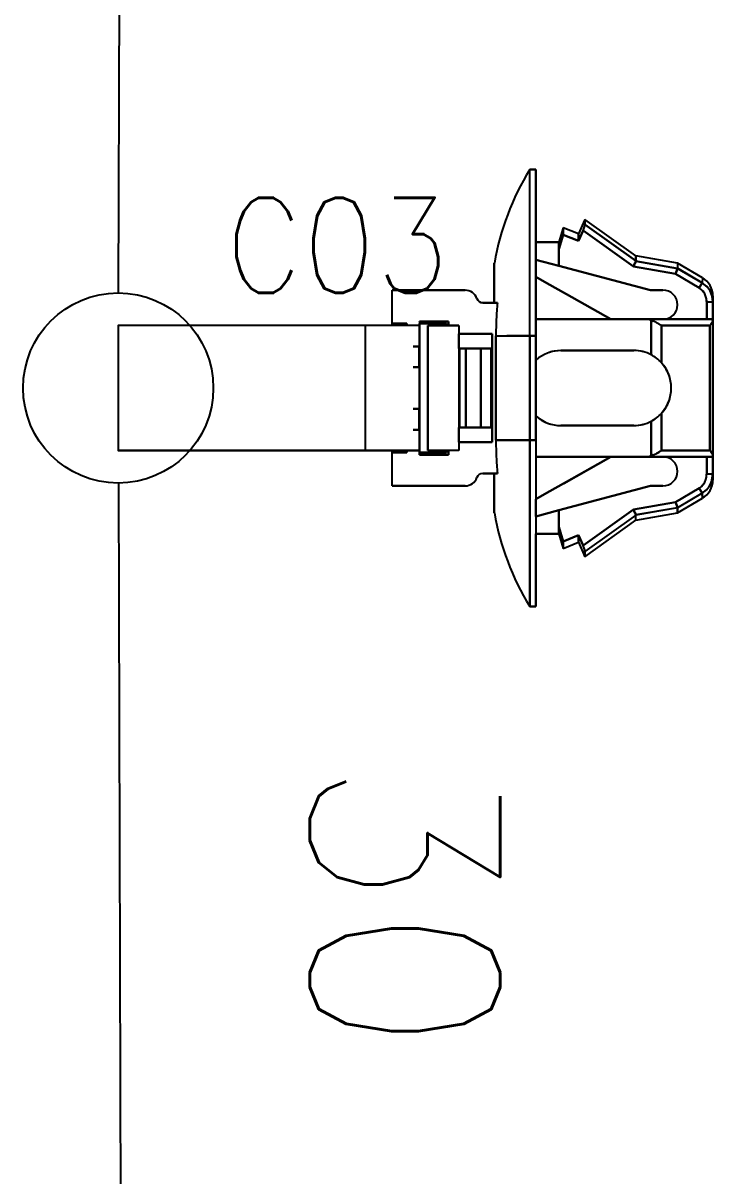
# Model space of a CAD drawing. Header units: inches. Extents: x 47316 to 59086, y 3141 to 11743.
# Drawn here: x 51630.06 to 51648.2, y 8675.67 to 8705.98 of the extents above; entities that cross this region are included whole.
import ezdxf

# ---------------------------------------------------------------- set-up
doc = ezdxf.new("R2010")
doc.units = ezdxf.units.IN
doc.header["$MEASUREMENT"] = 0
doc.styles.get("Standard").update_dxf_attribs({"font": ''})
doc.styles.get('Standard').set_extended_font_data('SimSun')
doc.linetypes.add('_VH_FOAM_COVERING_2', pattern='A,0.0001,[31,VeSys.shx,S=0.1,R=0,X=0,Y=0],-0.4,[31,VeSys.shx,S=0.1,R=180,X=0,Y=0],-0.0001', length=0.4002)
doc.linetypes.add('_VH_OTCON', pattern='A,0.0001,[7,VeSys.shx,S=0.1,R=0,X=0,Y=0],-0.4,[7,VeSys.shx,S=0.1,R=0,X=0,Y=0],-0.4,["X",Standard,S=1,R=0,X=-0.5,Y=-0.5],-0.0001,[7,VeSys.shx,S=0.1,R=0,X=0,Y=0],-0.4', length=1.2002)

msp = doc.modelspace()

# ---------------------------------------------------------------- linework, layer by layer
at = {"color": 0, "linetype": '_VH_FOAM_COVERING_2', "lineweight": -2, "ltscale": 5}
msp.add_line((51632.57, 8698.883), (51632.659, 8726.51), dxfattribs=at)
at = {"color": 7, "ltscale": 0.2}
for p, q in [((51643.38, 8697.751), (51643.38, 8702.129)), ((51643.38, 8697.751), (51643.38, 8702.129)), ((51643.544, 8697.751), (51643.544, 8702.129)), ((51643.544, 8702.129), (51643.544, 8697.751)), ((51643.38, 8690.636), (51643.38, 8695.014)), ((51643.38, 8695.014), (51643.38, 8690.636)), ((51643.544, 8695.014), (51643.544, 8690.636)), ((51643.544, 8695.014), (51643.544, 8690.636))]:
    msp.add_line(p, q, dxfattribs=at)
at = {"color": 7, "ltscale": 0.0075}
for p, q in [((51643.38, 8702.129), (51643.544, 8702.129)), ((51643.544, 8702.129), (51643.38, 8702.129)), ((51648.032, 8698.647), (51648.196, 8698.647)), ((51648.032, 8698.647), (51648.196, 8698.647)), ((51648.196, 8698.189), (51648.032, 8698.189)), ((51643.38, 8697.751), (51643.544, 8697.751)), ((51643.544, 8697.751), (51643.38, 8697.751)), ((51640.479, 8697.477), (51640.315, 8697.477)), ((51640.315, 8697.477), (51640.479, 8697.477)), ((51640.315, 8696.93), (51640.479, 8696.93)), ((51640.479, 8696.93), (51640.315, 8696.93)), ((51640.479, 8695.835), (51640.315, 8695.835)), ((51640.315, 8695.835), (51640.479, 8695.835)), ((51640.315, 8695.288), (51640.479, 8695.288)), ((51640.479, 8695.288), (51640.315, 8695.288)), ((51643.544, 8695.014), (51643.38, 8695.014)), ((51643.38, 8695.014), (51643.544, 8695.014)), ((51648.196, 8694.118), (51648.032, 8694.118)), ((51648.196, 8694.118), (51648.032, 8694.118)), ((51643.38, 8690.636), (51643.544, 8690.636)), ((51643.544, 8690.636), (51643.38, 8690.636))]:
    msp.add_line(p, q, dxfattribs=at)
at = {"color": 7, "ltscale": 0.087396}
for p, q in [((51643.544, 8702.129), (51643.544, 8700.216)), ((51643.544, 8690.636), (51643.544, 8692.549)), ((51643.544, 8690.636), (51643.544, 8692.549))]:
    msp.add_line(p, q, dxfattribs=at)
at = {"color": 7, "ltscale": 0.0875}
for p, q in [((51643.544, 8700.214), (51643.544, 8702.129)), ((51646.116, 8697.368), (51644.201, 8697.368)), ((51644.201, 8697.368), (51646.116, 8697.368)), ((51644.201, 8695.397), (51646.116, 8695.397)), ((51646.116, 8695.397), (51644.201, 8695.397)), ((51646.116, 8695.397), (51644.201, 8695.397))]:
    msp.add_line(p, q, dxfattribs=at)
at = {"color": 7, "ltscale": 0.019}
msp.add_line((51644.83, 8700.815), (51644.666, 8700.433), dxfattribs=at)
at = {"color": 7, "ltscale": 4.3e-05}
msp.add_line((51644.83, 8700.815), (51644.83, 8700.814), dxfattribs=at)
at = {"color": 7, "ltscale": 0.075271}
for p, q in [((51646.171, 8699.858), (51644.83, 8700.815)), ((51644.83, 8700.68), (51646.171, 8699.723)), ((51646.171, 8699.723), (51644.83, 8700.68)), ((51646.171, 8693.043), (51644.83, 8692.085)), ((51644.83, 8691.95), (51646.171, 8692.908))]:
    msp.add_line(p, q, dxfattribs=at)
at = {"color": 7, "ltscale": 4.9e-05}
msp.add_line((51644.83, 8700.815), (51644.83, 8700.814), dxfattribs=at)
at = {"color": 7, "ltscale": 0.000903}
msp.add_line((51644.83, 8700.814), (51644.83, 8700.795), dxfattribs=at)
at = {"color": 7, "ltscale": 0.000916}
msp.add_line((51644.83, 8700.814), (51644.83, 8700.794), dxfattribs=at)
at = {"color": 7, "ltscale": 0.005222}
msp.add_line((51644.83, 8700.795), (51644.83, 8700.68), dxfattribs=at)
at = {"color": 7, "ltscale": 0.005249}
msp.add_line((51644.83, 8700.794), (51644.83, 8700.679), dxfattribs=at)
at = {"color": 7, "ltscale": 0.018183}
msp.add_line((51644.255, 8700.596), (51644.146, 8700.214), dxfattribs=at)
at = {"color": 7, "ltscale": 0.018199}
for p, q in [((51644.146, 8700.029), (51644.255, 8700.412)), ((51644.255, 8700.412), (51644.146, 8700.029)), ((51644.146, 8692.736), (51644.255, 8692.353)), ((51644.255, 8692.353), (51644.146, 8692.736))]:
    msp.add_line(p, q, dxfattribs=at)
at = {"color": 7, "ltscale": 0.008429}
for p, q in [((51644.255, 8700.412), (51644.255, 8700.596)), ((51644.666, 8692.518), (51644.666, 8692.333))]:
    msp.add_line(p, q, dxfattribs=at)
at = {"color": 7, "ltscale": 0.020195}
for p, q in [((51644.666, 8700.432), (51644.255, 8700.596)), ((51644.255, 8700.412), (51644.666, 8700.248)), ((51644.666, 8700.248), (51644.255, 8700.412)), ((51644.255, 8692.353), (51644.666, 8692.518)), ((51644.666, 8692.518), (51644.255, 8692.353)), ((51644.255, 8692.169), (51644.666, 8692.333))]:
    msp.add_line(p, q, dxfattribs=at)
at = {"color": 7, "ltscale": 0.008438}
msp.add_line((51644.255, 8700.596), (51644.255, 8700.412), dxfattribs=at)
at = {"color": 7, "ltscale": 0.002185}
msp.add_line((51644.255, 8700.506), (51644.255, 8700.554), dxfattribs=at)
at = {"color": 7, "ltscale": 0.013619}
for p, q in [((51644.666, 8700.248), (51644.783, 8700.522)), ((51644.783, 8700.522), (51644.666, 8700.248)), ((51644.666, 8692.518), (51644.783, 8692.243)), ((51644.783, 8692.243), (51644.666, 8692.518))]:
    msp.add_line(p, q, dxfattribs=at)
at = {"color": 7, "ltscale": 0.0009}
msp.add_line((51644.666, 8700.413), (51644.666, 8700.433), dxfattribs=at)
at = {"color": 7, "ltscale": 0.000912}
for p, q in [((51644.666, 8700.432), (51644.666, 8700.412)), ((51644.255, 8692.189), (51644.255, 8692.169))]:
    msp.add_line(p, q, dxfattribs=at)
at = {"color": 7, "ltscale": 0.002856}
msp.add_line((51644.666, 8700.425), (51644.666, 8700.363), dxfattribs=at)
at = {"color": 7, "ltscale": 0.002869}
msp.add_line((51644.666, 8700.362), (51644.666, 8700.425), dxfattribs=at)
at = {"color": 7, "ltscale": 0.002832}
msp.add_line((51644.666, 8700.351), (51644.666, 8700.413), dxfattribs=at)
at = {"color": 7, "ltscale": 0.00282}
for p, q in [((51644.666, 8700.412), (51644.666, 8700.35)), ((51644.255, 8692.251), (51644.255, 8692.189))]:
    msp.add_line(p, q, dxfattribs=at)
at = {"color": 7, "ltscale": 0.074459}
for p, q in [((51644.783, 8700.522), (51646.11, 8699.574)), ((51646.11, 8699.574), (51644.783, 8700.522)), ((51644.783, 8692.243), (51646.11, 8693.191)), ((51646.11, 8693.191), (51644.783, 8692.243))]:
    msp.add_line(p, q, dxfattribs=at)
at = {"color": 7, "ltscale": 0.027499}
for p, q in [((51644.146, 8700.214), (51643.544, 8700.214)), ((51643.544, 8700.214), (51644.146, 8700.214)), ((51644.146, 8692.552), (51643.544, 8692.552)), ((51643.544, 8692.552), (51644.146, 8692.552))]:
    msp.add_line(p, q, dxfattribs=at)
at = {"color": 7, "ltscale": 0.000342}
for p, q in [((51644.146, 8700.206), (51644.146, 8700.214)), ((51644.146, 8692.552), (51644.146, 8692.559))]:
    msp.add_line(p, q, dxfattribs=at)
at = {"color": 7, "ltscale": 0.006641}
msp.add_line((51644.146, 8700.214), (51644.146, 8700.068), dxfattribs=at)
at = {"color": 7, "ltscale": 0.002142}
msp.add_line((51644.146, 8700.167), (51644.146, 8700.214), dxfattribs=at)
at = {"color": 7, "ltscale": 0.00033}
for p, q in [((51644.146, 8700.214), (51644.146, 8700.206)), ((51644.146, 8692.559), (51644.146, 8692.552)), ((51644.666, 8692.333), (51644.666, 8692.34))]:
    msp.add_line(p, q, dxfattribs=at)
at = {"color": 7, "ltscale": 0.002136}
msp.add_line((51644.146, 8700.214), (51644.146, 8700.167), dxfattribs=at)
at = {"color": 7, "ltscale": 0.001825}
msp.add_line((51644.146, 8700.206), (51644.146, 8700.166), dxfattribs=at)
at = {"color": 7, "ltscale": 0.003674}
for p, q in [((51644.146, 8700.126), (51644.146, 8700.206)), ((51644.146, 8692.559), (51644.146, 8692.639))]:
    msp.add_line(p, q, dxfattribs=at)
at = {"color": 7, "ltscale": 0.006299}
msp.add_line((51644.146, 8700.029), (51644.146, 8700.167), dxfattribs=at)
at = {"color": 7, "ltscale": 0.006305}
msp.add_line((51644.146, 8700.167), (51644.146, 8700.029), dxfattribs=at)
at = {"color": 7, "ltscale": 0.00329}
msp.add_line((51644.146, 8700.054), (51644.146, 8700.126), dxfattribs=at)
at = {"color": 7, "ltscale": 0.004715}
msp.add_line((51644.666, 8700.248), (51644.666, 8700.351), dxfattribs=at)
at = {"color": 7, "ltscale": 0.004687}
msp.add_line((51644.666, 8700.35), (51644.666, 8700.248), dxfattribs=at)
at = {"color": 7, "ltscale": 0.019785}
for p, q in [((51644.146, 8699.596), (51644.146, 8700.029)), ((51644.146, 8700.029), (51644.146, 8699.596)), ((51644.146, 8693.169), (51644.146, 8692.736)), ((51644.146, 8692.736), (51644.146, 8693.169))]:
    msp.add_line(p, q, dxfattribs=at)
at = {"color": 7, "ltscale": 0.006168}
for p, q in [((51646.171, 8699.723), (51646.171, 8699.858)), ((51646.171, 8699.858), (51646.171, 8699.723))]:
    msp.add_line(p, q, dxfattribs=at)
at = {"color": 7, "ltscale": 0.05076}
for p, q in [((51647.266, 8699.666), (51646.171, 8699.858)), ((51646.171, 8692.908), (51647.266, 8693.099))]:
    msp.add_line(p, q, dxfattribs=at)
at = {"color": 7, "ltscale": 0.047501}
for p, q in [((51642.449, 8699.666), (51642.449, 8698.626)), ((51642.449, 8698.626), (51642.449, 8699.666)), ((51642.449, 8694.139), (51642.449, 8693.099)), ((51642.449, 8693.099), (51642.449, 8694.139))]:
    msp.add_line(p, q, dxfattribs=at)
at = {"color": 7, "ltscale": 0.028456}
for p, q in [((51644.146, 8699.596), (51643.544, 8699.756)), ((51643.544, 8699.756), (51644.146, 8699.596)), ((51644.146, 8693.169), (51643.544, 8693.009)), ((51643.544, 8693.009), (51644.146, 8693.169))]:
    msp.add_line(p, q, dxfattribs=at)
at = {"color": 7, "ltscale": 0.020602}
for p, q in [((51643.544, 8699.756), (51643.544, 8699.305)), ((51643.544, 8693.009), (51643.544, 8693.46)), ((51643.544, 8693.009), (51643.544, 8693.46))]:
    msp.add_line(p, q, dxfattribs=at)
at = {"color": 7, "ltscale": 0.020749}
msp.add_line((51643.544, 8699.302), (51643.544, 8699.756), dxfattribs=at)
at = {"color": 7, "ltscale": 0.11383}
for p, q in [((51646.554, 8698.955), (51644.146, 8699.596)), ((51644.146, 8699.596), (51646.554, 8698.955)), ((51646.554, 8693.81), (51644.146, 8693.169)), ((51644.146, 8693.169), (51646.554, 8693.81))]:
    msp.add_line(p, q, dxfattribs=at)
at = {"color": 7, "ltscale": 0.004321}
for p, q in [((51646.146, 8699.662), (51646.11, 8699.574)), ((51646.11, 8699.574), (51646.146, 8699.662)), ((51646.11, 8693.191), (51646.146, 8693.104)), ((51646.146, 8693.104), (51646.11, 8693.191))]:
    msp.add_line(p, q, dxfattribs=at)
at = {"color": 7, "ltscale": 0.051095}
for p, q in [((51646.11, 8699.574), (51647.212, 8699.381)), ((51647.212, 8699.381), (51646.11, 8699.574)), ((51646.11, 8693.191), (51647.212, 8693.384)), ((51647.212, 8693.384), (51646.11, 8693.191))]:
    msp.add_line(p, q, dxfattribs=at)
at = {"color": 7, "ltscale": 0.000205}
for p, q in [((51646.148, 8699.666), (51646.146, 8699.662)), ((51646.146, 8699.662), (51646.148, 8699.666)), ((51646.146, 8693.104), (51646.148, 8693.1)), ((51646.148, 8693.1), (51646.146, 8693.104))]:
    msp.add_line(p, q, dxfattribs=at)
at = {"color": 7, "ltscale": 0.002621}
for p, q in [((51646.17, 8699.719), (51646.148, 8699.666)), ((51646.148, 8699.666), (51646.17, 8699.719)), ((51646.148, 8693.1), (51646.17, 8693.047)), ((51646.17, 8693.047), (51646.148, 8693.1))]:
    msp.add_line(p, q, dxfattribs=at)
at = {"color": 7, "ltscale": 0.050773}
for p, q in [((51646.17, 8699.719), (51647.265, 8699.527)), ((51647.265, 8699.527), (51646.17, 8699.719)), ((51647.265, 8693.238), (51646.17, 8693.047))]:
    msp.add_line(p, q, dxfattribs=at)
at = {"color": 7, "ltscale": 0.004276}
for p, q in [((51647.244, 8699.469), (51647.212, 8699.381)), ((51647.212, 8699.381), (51647.244, 8699.469)), ((51647.244, 8693.296), (51647.212, 8693.384)), ((51647.212, 8693.384), (51647.244, 8693.296))]:
    msp.add_line(p, q, dxfattribs=at)
at = {"color": 7, "ltscale": 0.002806}
for p, q in [((51647.265, 8699.527), (51647.244, 8699.469)), ((51647.244, 8693.296), (51647.265, 8693.238))]:
    msp.add_line(p, q, dxfattribs=at)
at = {"color": 7, "ltscale": 0.00266}
for p, q in [((51647.245, 8699.472), (51647.265, 8699.527)), ((51647.265, 8693.238), (51647.245, 8693.293))]:
    msp.add_line(p, q, dxfattribs=at)
at = {"color": 7, "ltscale": 0.034163}
for p, q in [((51647.265, 8699.527), (51647.911, 8699.15)), ((51647.911, 8693.615), (51647.265, 8693.238))]:
    msp.add_line(p, q, dxfattribs=at)
at = {"color": 7, "ltscale": 0.006223}
for p, q in [((51647.266, 8699.666), (51647.266, 8699.53)), ((51647.266, 8699.666), (51647.266, 8699.53)), ((51647.266, 8693.099), (51647.266, 8693.235))]:
    msp.add_line(p, q, dxfattribs=at)
at = {"color": 7, "ltscale": 0.034946}
for p, q in [((51647.925, 8699.278), (51647.266, 8699.666)), ((51647.266, 8693.099), (51647.925, 8693.487))]:
    msp.add_line(p, q, dxfattribs=at)
at = {"color": 7, "ltscale": 0.034208}
for p, q in [((51647.911, 8699.15), (51647.266, 8699.53)), ((51647.911, 8693.615), (51647.266, 8693.235))]:
    msp.add_line(p, q, dxfattribs=at)
at = {"color": 7, "ltscale": 0.000128}
for p, q in [((51647.266, 8699.527), (51647.266, 8699.53)), ((51647.266, 8693.235), (51647.266, 8693.238)), ((51647.266, 8693.238), (51647.266, 8693.235))]:
    msp.add_line(p, q, dxfattribs=at)
at = {"color": 7, "ltscale": 0.015289}
msp.add_line((51643.834, 8699.137), (51643.543, 8699.302), dxfattribs=at)
at = {"color": 7, "ltscale": 0.015242}
for p, q in [((51643.544, 8699.302), (51643.834, 8699.138)), ((51643.834, 8693.627), (51643.544, 8693.463))]:
    msp.add_line(p, q, dxfattribs=at)
at = {"color": 7, "ltscale": 0.0329}
for p, q in [((51647.212, 8699.381), (51647.832, 8699.016)), ((51647.832, 8699.016), (51647.212, 8699.381)), ((51647.212, 8693.384), (51647.832, 8693.749)), ((51647.832, 8693.749), (51647.212, 8693.384))]:
    msp.add_line(p, q, dxfattribs=at)
at = {"color": 7, "ltscale": 0.005864}
msp.add_line((51647.926, 8699.278), (51647.911, 8699.15), dxfattribs=at)
at = {"color": 7, "ltscale": 0.005865}
for p, q in [((51647.926, 8699.278), (51647.911, 8699.15)), ((51647.911, 8693.615), (51647.926, 8693.488))]:
    msp.add_line(p, q, dxfattribs=at)
at = {"color": 7, "ltscale": 0.025}
for p, q in [((51640.315, 8698.955), (51639.768, 8698.955)), ((51640.471, 8696.93), (51640.471, 8697.477)), ((51640.471, 8696.93), (51640.471, 8697.477)), ((51640.479, 8696.93), (51640.479, 8697.477)), ((51640.471, 8695.288), (51640.471, 8695.835)), ((51640.471, 8695.288), (51640.471, 8695.835))]:
    msp.add_line(p, q, dxfattribs=at)
at = {"color": 7, "ltscale": 0.039999}
for p, q in [((51639.768, 8698.079), (51639.768, 8698.955)), ((51639.768, 8698.079), (51639.768, 8698.955)), ((51639.768, 8693.81), (51639.768, 8694.686)), ((51639.768, 8693.81), (51639.768, 8694.686))]:
    msp.add_line(p, q, dxfattribs=at)
at = {"color": 7, "ltscale": 0.022501}
for p, q in [((51639.768, 8698.955), (51640.26, 8698.955)), ((51639.768, 8698.955), (51640.26, 8698.955)), ((51639.768, 8693.81), (51640.26, 8693.81)), ((51640.26, 8693.81), (51639.768, 8693.81))]:
    msp.add_line(p, q, dxfattribs=at)
at = {"color": 7, "ltscale": 0.064999}
for p, q in [((51640.26, 8698.955), (51641.683, 8698.955)), ((51640.26, 8698.955), (51641.683, 8698.955)), ((51640.26, 8693.81), (51641.683, 8693.81)), ((51641.683, 8693.81), (51640.26, 8693.81))]:
    msp.add_line(p, q, dxfattribs=at)
at = {"color": 7, "ltscale": 0.0625}
msp.add_line((51641.683, 8698.955), (51640.315, 8698.955), dxfattribs=at)
at = {"color": 7, "ltscale": 0.026985}
for p, q in [((51643.834, 8699.138), (51644.349, 8698.847)), ((51644.349, 8693.918), (51643.834, 8693.627))]:
    msp.add_line(p, q, dxfattribs=at)
at = {"color": 7, "ltscale": 0.02697}
msp.add_line((51644.348, 8698.847), (51643.834, 8699.137), dxfattribs=at)
at = {"color": 7, "ltscale": 0.065039}
msp.add_line((51645.514, 8698.189), (51644.275, 8698.889), dxfattribs=at)
at = {"color": 7, "ltscale": 0.014999}
for p, q in [((51646.882, 8698.955), (51646.554, 8698.955)), ((51646.554, 8698.955), (51646.882, 8698.955)), ((51646.882, 8693.81), (51646.554, 8693.81)), ((51646.882, 8693.81), (51646.554, 8693.81)), ((51646.554, 8693.81), (51646.882, 8693.81))]:
    msp.add_line(p, q, dxfattribs=at)
at = {"color": 7, "ltscale": 0.007092}
for p, q in [((51647.832, 8699.016), (51647.911, 8699.15)), ((51647.911, 8699.15), (51647.832, 8699.016)), ((51647.911, 8693.615), (51647.832, 8693.749)), ((51647.832, 8693.749), (51647.911, 8693.615))]:
    msp.add_line(p, q, dxfattribs=at)
at = {"color": 7, "ltscale": 0.013786}
msp.add_line((51642.449, 8698.626), (51642.148, 8698.626), dxfattribs=at)
at = {"color": 7, "ltscale": 0.017471}
for p, q in [((51642.53, 8698.626), (51642.148, 8698.626)), ((51642.53, 8694.139), (51642.148, 8694.139))]:
    msp.add_line(p, q, dxfattribs=at)
at = {"color": 7, "ltscale": 0.017476}
for p, q in [((51642.148, 8698.626), (51642.53, 8698.626)), ((51642.148, 8694.139), (51642.53, 8694.139))]:
    msp.add_line(p, q, dxfattribs=at)
at = {"color": 7, "ltscale": 0.00369}
for p, q in [((51642.53, 8698.626), (51642.449, 8698.626)), ((51642.449, 8694.139), (51642.53, 8694.139))]:
    msp.add_line(p, q, dxfattribs=at)
at = {"color": 7, "ltscale": 0.06116}
msp.add_line((51645.514, 8698.189), (51644.348, 8698.847), dxfattribs=at)
at = {"color": 7, "ltscale": 0.061156}
for p, q in [((51644.349, 8698.847), (51645.514, 8698.189)), ((51645.514, 8694.577), (51644.349, 8693.918))]:
    msp.add_line(p, q, dxfattribs=at)
at = {"color": 7, "ltscale": 0.020941}
for p, q in [((51648.032, 8698.647), (51648.032, 8698.189)), ((51648.032, 8698.189), (51648.032, 8698.647)), ((51648.196, 8698.189), (51648.196, 8698.647)), ((51648.196, 8698.647), (51648.196, 8698.189)), ((51648.032, 8694.118), (51648.032, 8694.577)), ((51648.032, 8694.577), (51648.032, 8694.118)), ((51648.196, 8694.118), (51648.196, 8694.577)), ((51648.196, 8694.577), (51648.196, 8694.118))]:
    msp.add_line(p, q, dxfattribs=at)
at = {"color": 7, "ltscale": 0.015729}
msp.add_line((51648.196, 8698.461), (51648.196, 8698.806), dxfattribs=at)
at = {"color": 7, "ltscale": 0.015717}
msp.add_line((51648.196, 8698.805), (51648.196, 8698.461), dxfattribs=at)
at = {"color": 7, "ltscale": 0.012512}
for p, q in [((51648.196, 8698.187), (51648.196, 8698.461)), ((51648.196, 8694.304), (51648.196, 8694.578))]:
    msp.add_line(p, q, dxfattribs=at)
at = {"color": 7, "ltscale": 0.108633}
msp.add_line((51639.768, 8698.024), (51637.39, 8698.024), dxfattribs=at)
at = {"color": 7, "ltscale": 0.098454}
msp.add_line((51639.768, 8698.024), (51637.612, 8698.024), dxfattribs=at)
at = {"color": 7, "ltscale": 0.057913}
msp.add_line((51639.768, 8698.024), (51638.5, 8698.024), dxfattribs=at)
at = {"color": 7, "ltscale": 0.0644}
for p, q in [((51640.471, 8698.024), (51639.062, 8698.024)), ((51640.471, 8698.024), (51639.062, 8698.024)), ((51639.062, 8694.741), (51640.471, 8694.741)), ((51640.471, 8694.741), (51639.062, 8694.741))]:
    msp.add_line(p, q, dxfattribs=at)
at = {"color": 7, "ltscale": 0.0175}
for p, q in [((51639.768, 8698.079), (51640.151, 8698.079)), ((51639.768, 8698.079), (51640.151, 8698.079)), ((51640.151, 8698.079), (51639.768, 8698.079)), ((51639.768, 8694.686), (51640.151, 8694.686)), ((51640.151, 8694.686), (51639.768, 8694.686))]:
    msp.add_line(p, q, dxfattribs=at)
at = {"color": 7, "ltscale": 0.002499}
for p, q in [((51639.768, 8698.024), (51639.768, 8698.079)), ((51640.151, 8698.079), (51640.151, 8698.024)), ((51640.151, 8698.024), (51640.151, 8698.079)), ((51640.479, 8698.134), (51640.479, 8698.079)), ((51640.479, 8698.134), (51640.479, 8698.079)), ((51641.191, 8698.079), (51641.191, 8698.024)), ((51641.191, 8698.024), (51641.191, 8698.079)), ((51641.191, 8698.079), (51641.191, 8698.024)), ((51639.768, 8694.686), (51639.768, 8694.741)), ((51640.151, 8694.741), (51640.151, 8694.686)), ((51640.151, 8694.686), (51640.151, 8694.741)), ((51640.479, 8694.631), (51640.479, 8694.686)), ((51640.479, 8694.686), (51640.479, 8694.631)), ((51640.479, 8694.686), (51640.479, 8694.631)), ((51641.191, 8694.741), (51641.191, 8694.686)), ((51641.191, 8694.686), (51641.191, 8694.741)), ((51641.191, 8694.741), (51641.191, 8694.686))]:
    msp.add_line(p, q, dxfattribs=at)
at = {"color": 7, "ltscale": 2.6e-05}
for p, q in [((51639.768, 8698.079), (51639.768, 8698.079)), ((51639.768, 8694.686), (51639.768, 8694.686))]:
    msp.add_line(p, q, dxfattribs=at)
at = {"color": 7, "ltscale": 0.000629}
msp.add_line((51640.479, 8698.12), (51640.479, 8698.134), dxfattribs=at)
at = {"color": 7, "ltscale": 0.035001}
for p, q in [((51640.479, 8698.134), (51641.245, 8698.134)), ((51641.245, 8698.134), (51640.479, 8698.134)), ((51643.544, 8697.751), (51642.778, 8697.751)), ((51643.544, 8697.751), (51642.778, 8697.751)), ((51641.245, 8694.631), (51640.479, 8694.631)), ((51641.245, 8694.631), (51640.479, 8694.631)), ((51640.479, 8694.631), (51641.245, 8694.631))]:
    msp.add_line(p, q, dxfattribs=at)
at = {"color": 7, "ltscale": 0.154999}
for p, q in [((51640.479, 8698.079), (51640.479, 8694.686)), ((51640.479, 8694.686), (51640.479, 8698.079))]:
    msp.add_line(p, q, dxfattribs=at)
at = {"color": 7, "ltscale": 0.032501}
for p, q in [((51640.479, 8698.079), (51641.191, 8698.079)), ((51640.479, 8698.079), (51641.191, 8698.079)), ((51640.479, 8694.686), (51641.191, 8694.686)), ((51641.191, 8694.686), (51640.479, 8694.686))]:
    msp.add_line(p, q, dxfattribs=at)
at = {"color": 7, "ltscale": 0.021939}
msp.add_line((51640.479, 8698.079), (51640.959, 8698.079), dxfattribs=at)
at = {"color": 7, "ltscale": 0.15}
for p, q in [((51640.698, 8694.741), (51640.698, 8698.024)), ((51640.698, 8698.024), (51640.698, 8694.741)), ((51641.519, 8698.024), (51641.519, 8694.741)), ((51641.519, 8698.024), (51641.519, 8694.741)), ((51648.114, 8694.741), (51648.114, 8698.024)), ((51648.114, 8698.024), (51648.114, 8694.741))]:
    msp.add_line(p, q, dxfattribs=at)
at = {"color": 7, "ltscale": 0.0375}
for p, q in [((51640.698, 8698.024), (51641.519, 8698.024)), ((51641.519, 8698.024), (51640.698, 8698.024)), ((51641.519, 8694.741), (51640.698, 8694.741)), ((51641.519, 8694.741), (51640.698, 8694.741))]:
    msp.add_line(p, q, dxfattribs=at)
at = {"color": 7, "ltscale": 0.010562}
msp.add_line((51641.191, 8698.079), (51640.959, 8698.079), dxfattribs=at)
at = {"color": 7, "ltscale": 0.002502}
msp.add_line((51641.245, 8698.024), (51641.191, 8698.024), dxfattribs=at)
at = {"color": 7, "ltscale": 0.004999}
for p, q in [((51641.245, 8698.134), (51641.245, 8698.024)), ((51641.245, 8698.024), (51641.245, 8698.134)), ((51641.245, 8694.741), (51641.245, 8694.631)), ((51641.245, 8694.631), (51641.245, 8694.741))]:
    msp.add_line(p, q, dxfattribs=at)
at = {"color": 7, "ltscale": 0.089999}
for p, q in [((51643.544, 8698.189), (51645.514, 8698.189)), ((51645.514, 8698.189), (51643.544, 8698.189)), ((51645.514, 8694.577), (51643.544, 8694.577)), ((51643.544, 8694.577), (51645.514, 8694.577))]:
    msp.add_line(p, q, dxfattribs=at)
at = {"color": 7, "ltscale": 0.040697}
msp.add_line((51645.311, 8698.189), (51644.42, 8698.189), dxfattribs=at)
at = {"color": 7, "ltscale": 0.040701}
msp.add_line((51644.42, 8698.189), (51645.311, 8698.189), dxfattribs=at)
at = {"color": 7, "ltscale": 0.039936}
for p, q in [((51645.514, 8698.189), (51646.389, 8698.189)), ((51646.389, 8698.189), (51645.514, 8698.189)), ((51646.389, 8694.577), (51645.514, 8694.577)), ((51645.514, 8694.577), (51646.389, 8694.577))]:
    msp.add_line(p, q, dxfattribs=at)
at = {"color": 7, "ltscale": 0.048712}
msp.add_line((51646.581, 8698.189), (51645.514, 8698.189), dxfattribs=at)
at = {"color": 7, "ltscale": 0.082565}
for p, q in [((51648.196, 8698.189), (51646.389, 8698.189)), ((51646.389, 8698.189), (51648.196, 8698.189)), ((51646.389, 8694.577), (51648.196, 8694.577)), ((51648.196, 8694.577), (51646.389, 8694.577))]:
    msp.add_line(p, q, dxfattribs=at)
at = {"color": 7, "ltscale": 0.041339}
for p, q in [((51646.572, 8698.161), (51646.572, 8697.256)), ((51646.572, 8697.256), (51646.572, 8698.161)), ((51646.572, 8695.509), (51646.572, 8694.604)), ((51646.572, 8694.604), (51646.572, 8695.509))]:
    msp.add_line(p, q, dxfattribs=at)
at = {"color": 7, "ltscale": 0.002634}
for p, q in [((51646.572, 8698.161), (51646.626, 8698.141)), ((51646.626, 8694.625), (51646.572, 8694.604))]:
    msp.add_line(p, q, dxfattribs=at)
at = {"color": 7, "ltscale": 0.002635}
for p, q in [((51646.626, 8698.141), (51646.572, 8698.161)), ((51646.572, 8694.604), (51646.626, 8694.625))]:
    msp.add_line(p, q, dxfattribs=at)
at = {"color": 7, "ltscale": 0.008279}
msp.add_line((51646.762, 8698.189), (51646.581, 8698.189), dxfattribs=at)
at = {"color": 7, "ltscale": 0.005516}
msp.add_line((51646.883, 8698.189), (51646.762, 8698.189), dxfattribs=at)
at = {"color": 7, "ltscale": 0.044711}
for p, q in [((51646.845, 8697.046), (51646.845, 8698.024)), ((51646.845, 8698.024), (51646.845, 8697.046)), ((51646.845, 8694.741), (51646.845, 8695.72)), ((51646.845, 8695.72), (51646.845, 8694.741))]:
    msp.add_line(p, q, dxfattribs=at)
at = {"color": 7, "ltscale": 0.057954}
for p, q in [((51646.845, 8698.024), (51648.114, 8698.024)), ((51648.114, 8698.024), (51646.845, 8698.024)), ((51648.114, 8694.741), (51646.845, 8694.741)), ((51646.845, 8694.741), (51648.114, 8694.741))]:
    msp.add_line(p, q, dxfattribs=at)
at = {"color": 7, "ltscale": 0.052501}
msp.add_line((51648.032, 8698.189), (51646.882, 8698.189), dxfattribs=at)
at = {"color": 7, "ltscale": 0.000995}
for p, q in [((51648.196, 8698.167), (51648.196, 8698.189)), ((51648.196, 8698.189), (51648.196, 8698.167)), ((51648.196, 8694.577), (51648.196, 8694.598)), ((51648.196, 8694.598), (51648.196, 8694.577))]:
    msp.add_line(p, q, dxfattribs=at)
at = {"color": 7, "ltscale": 0.163214}
msp.add_line((51648.196, 8694.596), (51648.196, 8698.169), dxfattribs=at)
at = {"color": 7, "ltscale": 0.163013}
msp.add_line((51648.196, 8698.167), (51648.196, 8694.598), dxfattribs=at)
at = {"color": 7, "ltscale": 0.040002}
for p, q in [((51641.519, 8697.806), (51642.395, 8697.806)), ((51642.395, 8697.806), (51641.519, 8697.806)), ((51642.395, 8694.96), (51641.519, 8694.96)), ((51642.395, 8694.96), (51641.519, 8694.96)), ((51641.519, 8694.96), (51642.395, 8694.96))]:
    msp.add_line(p, q, dxfattribs=at)
at = {"color": 7, "ltscale": 0.017502}
for p, q in [((51641.519, 8697.422), (51641.519, 8697.806)), ((51641.519, 8694.96), (51641.519, 8695.343))]:
    msp.add_line(p, q, dxfattribs=at)
at = {"color": 7, "ltscale": 0.129999}
for p, q in [((51642.395, 8697.806), (51642.395, 8694.96)), ((51642.395, 8694.96), (51642.395, 8697.806))]:
    msp.add_line(p, q, dxfattribs=at)
at = {"color": 7, "ltscale": 0.040567}
for p, q in [((51642.492, 8697.751), (51643.38, 8697.751)), ((51642.492, 8695.014), (51643.38, 8695.014))]:
    msp.add_line(p, q, dxfattribs=at)
at = {"color": 7, "ltscale": 0.125}
for p, q in [((51642.492, 8695.014), (51642.492, 8697.751)), ((51642.492, 8697.751), (51642.492, 8695.014)), ((51643.38, 8695.014), (51643.38, 8697.751)), ((51643.38, 8697.751), (51643.38, 8695.014)), ((51643.544, 8695.014), (51643.544, 8697.751)), ((51643.544, 8697.751), (51643.544, 8695.014))]:
    msp.add_line(p, q, dxfattribs=at)
at = {"color": 7, "ltscale": 0.040569}
for p, q in [((51642.492, 8697.751), (51643.38, 8697.751)), ((51643.38, 8695.014), (51642.492, 8695.014))]:
    msp.add_line(p, q, dxfattribs=at)
at = {"color": 7, "ltscale": 0.00087}
for p, q in [((51641.538, 8697.422), (51641.519, 8697.422)), ((51641.519, 8697.422), (51641.538, 8697.422)), ((51641.538, 8695.343), (51641.519, 8695.343)), ((51641.519, 8695.343), (51641.538, 8695.343))]:
    msp.add_line(p, q, dxfattribs=at)
at = {"color": 7, "ltscale": 0.023952}
msp.add_line((51642.043, 8697.422), (51641.519, 8697.422), dxfattribs=at)
at = {"color": 7, "ltscale": 0.007443}
for p, q in [((51641.701, 8697.422), (51641.538, 8697.422)), ((51641.538, 8697.422), (51641.701, 8697.422)), ((51641.701, 8695.343), (51641.538, 8695.343)), ((51641.538, 8695.343), (51641.701, 8695.343))]:
    msp.add_line(p, q, dxfattribs=at)
at = {"color": 7, "ltscale": 0.095001}
for p, q in [((51641.538, 8697.422), (51641.538, 8695.343)), ((51641.538, 8695.343), (51641.538, 8697.422)), ((51641.701, 8697.422), (51641.701, 8695.343)), ((51641.701, 8695.343), (51641.701, 8697.422)), ((51642.091, 8695.343), (51642.091, 8697.422)), ((51642.091, 8697.422), (51642.091, 8695.343)), ((51642.363, 8695.343), (51642.363, 8697.422))]:
    msp.add_line(p, q, dxfattribs=at)
at = {"color": 7, "ltscale": 0.017839}
for p, q in [((51642.091, 8697.422), (51641.701, 8697.422)), ((51641.701, 8697.422), (51642.091, 8697.422)), ((51642.091, 8695.343), (51641.701, 8695.343)), ((51641.701, 8695.343), (51642.091, 8695.343))]:
    msp.add_line(p, q, dxfattribs=at)
at = {"color": 7, "ltscale": 0.014789}
msp.add_line((51642.071, 8697.422), (51642.395, 8697.422), dxfattribs=at)
at = {"color": 7, "ltscale": 0.013841}
for p, q in [((51642.394, 8697.422), (51642.091, 8697.422)), ((51642.091, 8695.343), (51642.394, 8695.343))]:
    msp.add_line(p, q, dxfattribs=at)
at = {"color": 7, "ltscale": 0.012407}
for p, q in [((51642.363, 8697.422), (51642.091, 8697.422)), ((51642.363, 8695.343), (51642.091, 8695.343))]:
    msp.add_line(p, q, dxfattribs=at)
at = {"color": 7, "ltscale": 0.001863}
msp.add_line((51646.818, 8697.074), (51646.846, 8697.045), dxfattribs=at)
at = {"color": 7, "ltscale": 0.000505}
msp.add_line((51646.845, 8697.046), (51646.837, 8697.054), dxfattribs=at)
at = {"color": 7, "ltscale": 0.000322}
msp.add_line((51640.479, 8696.93), (51640.472, 8696.93), dxfattribs=at)
at = {"color": 7, "ltscale": 0.023056}
msp.add_line((51640.479, 8695.331), (51640.479, 8695.835), dxfattribs=at)
at = {"color": 7, "ltscale": 0.000598}
msp.add_line((51646.845, 8695.72), (51646.836, 8695.71), dxfattribs=at)
at = {"color": 7, "ltscale": 0.000368}
msp.add_line((51640.471, 8695.288), (51640.479, 8695.288), dxfattribs=at)
at = {"color": 7, "ltscale": 0.001447}
msp.add_line((51642.363, 8695.343), (51642.395, 8695.343), dxfattribs=at)
at = {"color": 7, "ltscale": 0.02751}
msp.add_line((51643.38, 8695.014), (51642.778, 8695.014), dxfattribs=at)
msp.add_line((51643.38, 8695.014), (51642.778, 8695.014), dxfattribs=at)
at = {"color": 0, "ltscale": 0.378893}
msp.add_line((51639.062, 8694.741), (51632.562, 8694.741), dxfattribs=at)
at = {"color": 0, "ltscale": 0.37888}
msp.add_line((51639.062, 8694.741), (51632.562, 8694.741), dxfattribs=at)
at = {"color": 7, "ltscale": 0.064963}
msp.add_line((51644.276, 8693.877), (51645.514, 8694.577), dxfattribs=at)
at = {"color": 7, "ltscale": 0.061161}
msp.add_line((51644.348, 8693.918), (51645.514, 8694.577), dxfattribs=at)
at = {"color": 7, "ltscale": 0.000399}
msp.add_line((51648.195, 8694.605), (51648.196, 8694.596), dxfattribs=at)
at = {"color": 7, "ltscale": 0.012915}
msp.add_line((51648.196, 8694.021), (51648.196, 8694.304), dxfattribs=at)
at = {"color": 7, "ltscale": 0.004422}
msp.add_line((51648.196, 8694.118), (51648.196, 8694.021), dxfattribs=at)
at = {"color": 7, "ltscale": 0.006183}
msp.add_line((51648.196, 8693.983), (51648.196, 8694.118), dxfattribs=at)
at = {"color": 7, "ltscale": 0.007248}
msp.add_line((51648.196, 8694.118), (51648.196, 8693.959), dxfattribs=at)
at = {"color": 7, "ltscale": 0.001605}
msp.add_line((51648.196, 8694.003), (51648.196, 8693.968), dxfattribs=at)
at = {"color": 0, "linetype": '_VH_OTCON', "lineweight": -2, "ltscale": 5}
msp.add_line((51632.569, 8693.883), (51632.633, 8672.062), dxfattribs=at)
at = {"color": 7, "ltscale": 0.02701}
msp.add_line((51643.834, 8693.627), (51644.348, 8693.918), dxfattribs=at)
at = {"color": 7, "ltscale": 0.015215}
msp.add_line((51643.544, 8693.463), (51643.834, 8693.627), dxfattribs=at)
at = {"color": 7, "ltscale": 0.00587}
msp.add_line((51647.926, 8693.487), (51647.911, 8693.615), dxfattribs=at)
at = {"color": 7, "ltscale": 0.050769}
msp.add_line((51647.265, 8693.238), (51646.171, 8693.043), dxfattribs=at)
at = {"color": 7, "ltscale": 0.006219}
msp.add_line((51647.266, 8693.235), (51647.266, 8693.099), dxfattribs=at)
at = {"color": 7, "ltscale": 0.075264}
msp.add_line((51646.171, 8693.043), (51644.83, 8692.085), dxfattribs=at)
at = {"color": 7, "ltscale": 0.006165}
for p, q in [((51646.171, 8692.908), (51646.171, 8693.043)), ((51646.171, 8692.908), (51646.171, 8693.043)), ((51644.83, 8691.95), (51644.83, 8692.085))]:
    msp.add_line(p, q, dxfattribs=at)
at = {"color": 7, "ltscale": 0.008441}
for p, q in [((51644.146, 8692.552), (51644.146, 8692.736)), ((51644.146, 8692.736), (51644.146, 8692.552)), ((51644.666, 8692.333), (51644.666, 8692.518))]:
    msp.add_line(p, q, dxfattribs=at)
at = {"color": 7, "ltscale": 0.008432}
msp.add_line((51644.146, 8692.736), (51644.146, 8692.552), dxfattribs=at)
at = {"color": 7, "ltscale": 0.00434}
msp.add_line((51644.146, 8692.639), (51644.146, 8692.734), dxfattribs=at)
at = {"color": 7, "ltscale": 0.002209}
msp.add_line((51644.146, 8692.607), (51644.146, 8692.559), dxfattribs=at)
at = {"color": 7, "ltscale": 0.000286}
for p, q in [((51644.148, 8692.553), (51644.146, 8692.559)), ((51644.146, 8692.559), (51644.148, 8692.553))]:
    msp.add_line(p, q, dxfattribs=at)
at = {"color": 7, "ltscale": 0.018174}
msp.add_line((51644.146, 8692.552), (51644.255, 8692.169), dxfattribs=at)
at = {"color": 7, "ltscale": 0.004291}
msp.add_line((51644.666, 8692.424), (51644.666, 8692.518), dxfattribs=at)
at = {"color": 7, "ltscale": 0.004681}
for p, q in [((51644.255, 8692.251), (51644.255, 8692.353)), ((51644.255, 8692.353), (51644.255, 8692.251))]:
    msp.add_line(p, q, dxfattribs=at)
at = {"color": 7, "ltscale": 0.002823}
msp.add_line((51644.255, 8692.189), (51644.255, 8692.251), dxfattribs=at)
at = {"color": 7, "ltscale": 0.000925}
msp.add_line((51644.255, 8692.169), (51644.255, 8692.189), dxfattribs=at)
at = {"color": 7, "ltscale": 0.003809}
msp.add_line((51644.666, 8692.34), (51644.666, 8692.424), dxfattribs=at)
at = {"color": 7, "ltscale": 0.001593}
msp.add_line((51644.666, 8692.375), (51644.666, 8692.34), dxfattribs=at)
at = {"color": 7, "ltscale": 0.000327}
msp.add_line((51644.666, 8692.34), (51644.666, 8692.333), dxfattribs=at)
at = {"color": 7, "ltscale": 0.019025}
msp.add_line((51644.666, 8692.333), (51644.83, 8691.95), dxfattribs=at)
at = {"color": 7, "ltscale": 0.006177}
msp.add_line((51644.83, 8692.085), (51644.83, 8691.95), dxfattribs=at)
at = {"color": 7}
for points in [[(51648.196, 8698.647), (51648.176, 8698.797), (51648.119, 8698.938), (51648.029, 8699.058), (51647.911, 8699.15)], [(51648.196, 8698.647), (51648.177, 8698.795), (51648.122, 8698.934), (51648.052, 8699.034), (51647.911, 8699.15)], [(51647.035, 8696.738), (51646.984, 8696.85), (51646.845, 8697.046)], [(51646.845, 8695.72), (51646.984, 8695.915), (51647.035, 8696.027)], [(51647.911, 8693.615), (51648.03, 8693.708), (51648.119, 8693.829), (51648.176, 8693.968), (51648.196, 8694.118)], [(51647.911, 8693.615), (51648.011, 8693.688), (51648.091, 8693.781), (51648.16, 8693.915), (51648.196, 8694.118)]]:
    msp.add_lwpolyline(points, dxfattribs=at)
at = {"color": 0}
msp.add_lwpolyline([(51639.062, 8694.741), (51639.062, 8698.024), (51632.562, 8698.024), (51632.562, 8694.741)], close=True, dxfattribs=at)
at = {"color": 0, "linetype": 'Continuous', "lineweight": -2}
msp.add_circle((51632.562, 8696.383), 2.5, dxfattribs=at)
at = {"color": 7}
for centre, radius, start, end in [((51649.475, 8698.419), 7.135, 148.6734, 169.9357), ((51644.564, 8700.701), 0.267, 341.5163, 355.58), ((51644.566, 8700.701), 0.265, 341.369, 355.482), ((51643.989, 8700.864), 0.865, 336.7164, 343.3657), ((51644.028, 8700.849), 0.823, 336.5477, 343.542), ((51647.637, 8698.8), 0.559, 0.6573, 58.8491), ((51641.683, 8698.626), 0.328, 19.4707, 90.0006), ((51641.683, 8698.626), 0.328, 19.4712, 90), ((51641.683, 8698.626), 0.328, 19.4706, 90.0005), ((51646.882, 8698.572), 0.383, 270.0079, 89.9921), ((51646.882, 8698.572), 0.383, 270.0245, 89.9755), ((51647.518, 8698.532), 0.577, 46.2941, 57.0546), ((51647.638, 8698.687), 0.382, 42.9951, 59.4663), ((51647.641, 8698.687), 0.381, 26.8155, 43.3467), ((51647.618, 8698.669), 0.409, 27.6161, 42.9808), ((51647.591, 8698.655), 0.44, 13.2641, 27.5859), ((51647.614, 8698.662), 0.416, 13.2465, 28.1596), ((51642.149, 8698.791), 0.166, 199.5447, 212.9575), ((51642.149, 8698.792), 0.166, 199.7868, 269.6844), ((51642.148, 8698.791), 0.164, 199.4903, 269.9805), ((51652.048, 8697.777), 9.556, 174.9018, 177.5345), ((51655.071, 8697.568), 12.585, 175.1752, 177.1742), ((51647.564, 8698.648), 0.468, 359.881, 13.3121), ((51647.344, 8698.626), 0.688, 1.7682, 10.8839), ((51655.332, 8697.702), 12.841, 177.8296, 179.7826), ((51652.542, 8697.752), 10.05, 177.5108, 180.0061), ((51655.332, 8697.702), 12.841, 177.8296, 179.7826), ((51646.389, 8697.57), 0.619, 72.7481, 90.0379), ((51646.394, 8697.6), 0.589, 72.3635, 90.543), ((51646.185, 8697.077), 1.151, 62.658, 67.4329), ((51646.181, 8697.067), 1.162, 62.7227, 67.4531), ((51645.897, 8696.53), 1.77, 57.6018, 62.5144), ((51645.912, 8696.558), 1.738, 57.5516, 62.458), ((51647.704, 8698.389), 0.548, 318.3051, 328.9783), ((51647.69, 8698.4), 0.566, 318.4671, 328.8089), ((51647.982, 8698.221), 0.223, 329.3222, 338.9686), ((51647.981, 8698.221), 0.224, 329.2053, 338.8167), ((51648.116, 8698.174), 0.0802, 335.4196, 356.5764), ((51648.115, 8698.174), 0.081, 335.4109, 356.316), ((51648.117, 8698.171), 0.0794, 337.7767, 357.333), ((51648.116, 8698.171), 0.0799, 337.7243, 357.1203), ((51644.2, 8696.383), 0.984, 89.9756, 131.8187), ((51644.206, 8696.368), 1, 90.3271, 131.5148), ((51644.202, 8696.376), 0.991, 90.0484, 107.9134), ((51646.116, 8696.383), 0.985, 62.4207, 89.9996), ((51646.115, 8696.376), 0.992, 75.6092, 89.9512), ((51646.112, 8696.375), 0.993, 62.3971, 89.7505), ((51646.113, 8696.379), 0.99, 52.6881, 62.3734), ((51646.114, 8696.372), 0.995, 52.952, 62.5749), ((51646.142, 8696.408), 0.949, 42.1985, 52.9728), ((51646.116, 8696.381), 0.986, 42.3338, 52.703), ((51646.104, 8696.379), 0.997, 21.0995, 42.0045), ((51646.115, 8696.382), 0.986, 16.4348, 29.9311), ((51646.117, 8696.379), 0.985, 0.212, 21.3542), ((51646.101, 8696.381), 1, 0.0656, 20.8991), ((51646.114, 8696.384), 0.987, 335.8372, 344.997), ((51646.117, 8696.386), 0.985, 338.6458, 359.788), ((51646.101, 8696.384), 1, 339.0988, 359.934), ((51646.104, 8696.386), 0.997, 318.0008, 338.9016), ((51646.116, 8696.383), 0.985, 336.5332, 343.4892), ((51644.2, 8696.382), 0.985, 228.1918, 270.0256), ((51644.2, 8696.38), 0.983, 228.1546, 252.2965), ((51644.206, 8696.397), 1, 228.4852, 269.6729), ((51646.114, 8696.393), 0.995, 297.4251, 307.048), ((51646.113, 8696.386), 0.99, 297.6266, 307.3119), ((51646.116, 8696.384), 0.986, 307.297, 317.6662), ((51646.142, 8696.357), 0.949, 307.0272, 317.8015), ((51646.112, 8696.39), 0.993, 270.2495, 297.6029), ((51646.116, 8696.383), 0.985, 270.0004, 297.5793), ((51646.115, 8696.39), 0.993, 270.056, 285.2681), ((51646.115, 8696.389), 0.992, 270.0482, 284.6082), ((51646.116, 8696.383), 0.985, 270.0002, 284.4836), ((51652.541, 8695.013), 10.049, 179.9937, 182.4893), ((51655.332, 8695.063), 12.841, 180.2174, 182.1704), ((51646.185, 8695.688), 1.151, 292.5669, 297.3423), ((51646.181, 8695.698), 1.162, 292.5464, 297.2781), ((51645.896, 8696.235), 1.77, 297.4859, 302.3978), ((51645.912, 8696.208), 1.738, 297.5422, 302.4481), ((51647.703, 8694.375), 0.55, 31.0512, 41.7023), ((51647.689, 8694.365), 0.567, 31.1803, 41.5063), ((51647.981, 8694.544), 0.224, 21.1818, 30.7979), ((51647.982, 8694.544), 0.223, 21.0299, 30.6831), ((51648.117, 8694.595), 0.0794, 2.6667, 22.2213), ((51648.116, 8694.594), 0.0799, 2.877, 22.2723), ((51652.05, 8694.988), 9.557, 182.4656, 185.098), ((51655.071, 8695.197), 12.585, 182.8258, 184.8248), ((51646.389, 8695.195), 0.619, 269.9621, 287.2519), ((51646.394, 8695.165), 0.589, 269.4607, 287.6335), ((51646.882, 8694.193), 0.383, 270.0245, 89.9755), ((51646.882, 8694.193), 0.383, 270.0079, 89.9921), ((51641.683, 8694.139), 0.328, 270, 340.5288), ((51641.683, 8694.139), 0.328, 269.9994, 340.5293), ((51642.149, 8693.973), 0.166, 90.3156, 160.2132), ((51642.148, 8693.974), 0.164, 90.0191, 160.5093), ((51642.148, 8693.974), 0.165, 132.2692, 160.4569), ((51647.591, 8694.11), 0.44, 332.3799, 346.6959), ((51647.613, 8694.103), 0.417, 331.8395, 346.7612), ((51647.564, 8694.117), 0.467, 346.646, 0.123), ((51647.343, 8694.14), 0.688, 349.0695, 358.209), ((51647.638, 8694.078), 0.382, 300.5289, 316.9653), ((51647.52, 8694.232), 0.576, 302.9072, 313.7029), ((51647.642, 8694.078), 0.38, 316.6064, 333.1893), ((51647.618, 8694.096), 0.409, 316.9764, 332.3479), ((51647.637, 8693.966), 0.559, 301.1525, 359.3426), ((51649.475, 8694.346), 7.135, 190.0643, 211.3266), ((51649.475, 8694.346), 7.135, 190.0643, 211.3266), ((51644.026, 8691.915), 0.825, 16.4827, 23.4454), ((51643.989, 8691.902), 0.865, 16.641, 23.285), ((51644.567, 8692.065), 0.264, 4.3892, 18.6183), ((51644.563, 8692.064), 0.268, 4.4416, 18.4778)]:
    msp.add_arc(centre, radius, start, end, dxfattribs=at)

# ---------------------------------------------------------------- texts
at = {"color": 21, "linetype": 'Continuous', "lineweight": 15, "insert": (51635.383, 8701.383), "char_height": 2.5, "width": 6.53571, "attachment_point": 1}
msp.add_mtext('\\Fromans.shx;\\W0.9000000000;\\T1.0000000000;\\o\\lC03', dxfattribs=at)
at = {"color": 7, "linetype": '_VH_OTCON', "lineweight": 18, "ltscale": 5, "insert": (51642.601, 8686.615), "char_height": 5, "width": 8.57143, "attachment_point": 1, "rotation": 270}
msp.add_mtext('\\Fromans.shx;\\W0.9000000000;\\T1.0000000000;\\o\\l30', dxfattribs=at)

doc.saveas('drawing.dxf')
